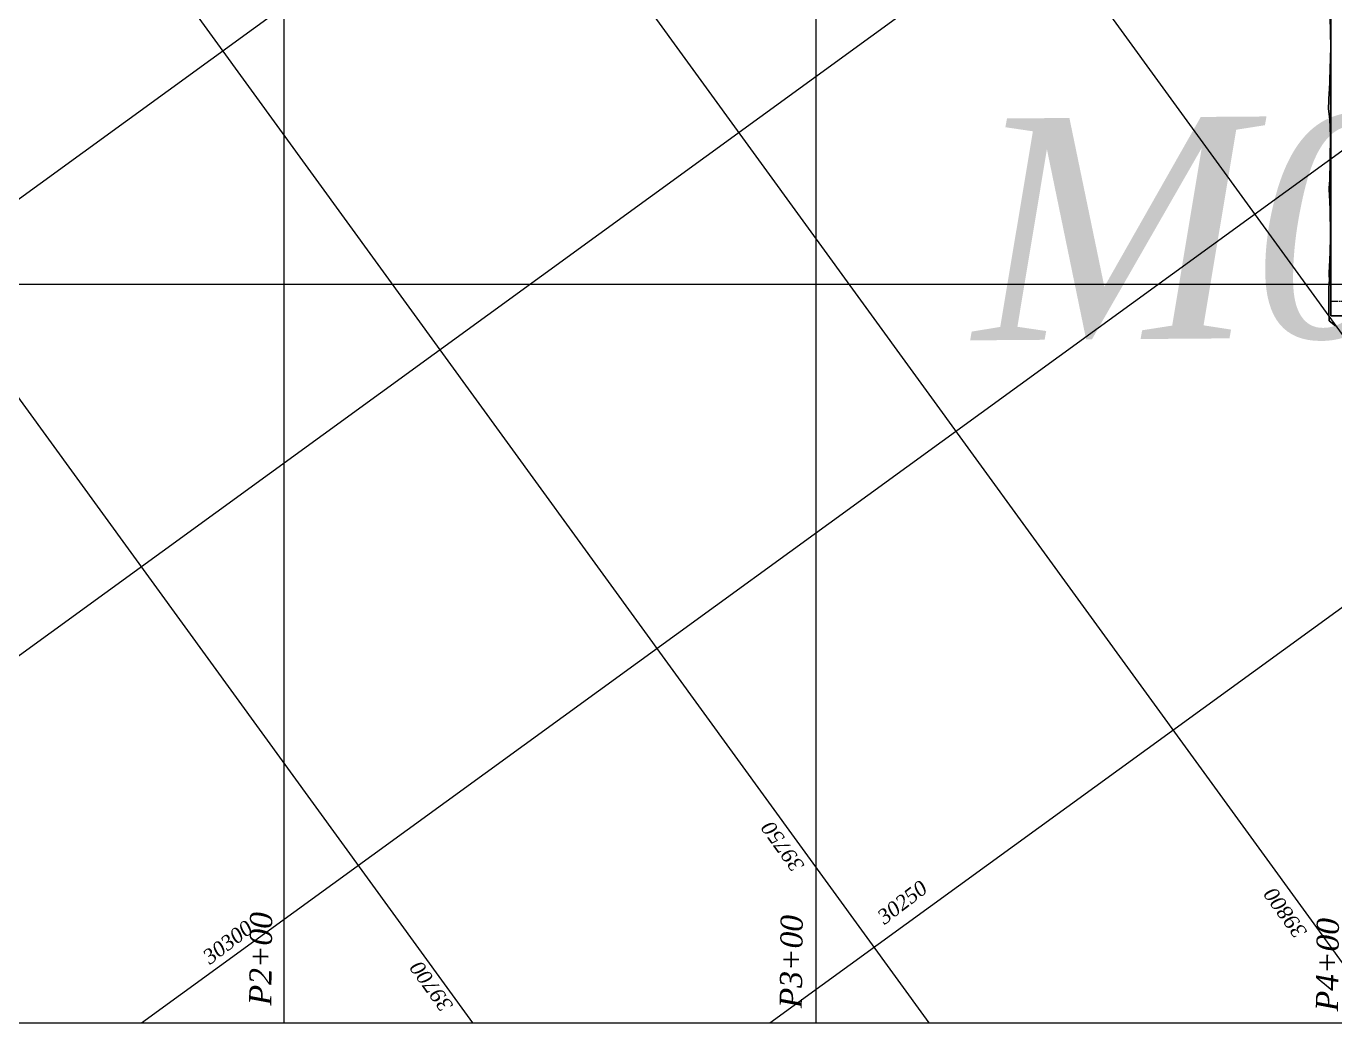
# Model space of a CAD drawing. Header units: millimetres. Extents: x -277 to 3473, y -747 to 1141.
# Drawn here: x 109.1 to 286.2, y -100 to 34.9 of the extents above; entities that cross this region are included whole.
import ezdxf

# ---------------------------------------------------------------- set-up
doc = ezdxf.new("R2010")
doc.units = ezdxf.units.MM
doc.linetypes.add('DASHDOT', pattern=[2.4, 2, -0.2, 0, -0.2])
doc.layers.add('Выработки_проект', color=4, linetype='Continuous', lineweight=30, plot=False)
doc.layers.add('Оси_проект', color=4, linetype='DASHDOT', lineweight=25, plot=False)
for name, color, linetype, lineweight in [('Выработки_факт', 7, 'Continuous', 30), ('Сетка_геол', 1, 'Continuous', 25), ('Сетка_коорд', 250, 'Continuous', 25)]:
    doc.layers.add(name, color=color, linetype=linetype, lineweight=lineweight)
doc.layers.add('СЕТКА', color=1, linetype='Continuous')
doc.styles.add('горный', font='timesi.ttf')
doc.styles.add('Сетка_геол', font='timesi.ttf', dxfattribs={"height": 3})
doc.styles.add('Сетка_коорд', font='timesi.ttf', dxfattribs={"height": 2})

msp = doc.modelspace()

# ---------------------------------------------------------------- linework, layer by layer
at = {"layer": 'Выработки_проект'}
for q in [(285.71, 59.84), (290.31, -4.32)]:
    msp.add_line((285.71, -4.32), q, dxfattribs=at)
at = {"layer": 'Выработки_факт', "linetype": 'ByBlock'}
msp.add_lwpolyline([(286.33, -5.64), (285.49, -4.97), (285.41, -3.71), (285.41, -0.58), (285.44, -0.48), (285.54, 0.56), (285.48, 1.21), (285.51, 2.69), (285.56, 2.84), (285.55, 3.23), (285.56, 3.27), (285.57, 3.69), (285.62, 3.8), (285.67, 6.84), (285.61, 10.05), (285.61, 10.14), (285.51, 12.07), (285.47, 12.73), (285.49, 12.79), (285.54, 13.79), (285.56, 13.83), (285.66, 19.99), (285.57, 22.34), (285.39, 23.74), (285.49, 25.99), (285.54, 26.12), (285.68, 32.08), (285.58, 38.21)], dxfattribs=at)
at = {"layer": 'Оси_проект', "ltscale": 0.5}
msp.add_line((285.71, -2.32), (290.31, -2.32), dxfattribs=at)
msp.add_line((285.71, -2.32), (290.31, -2.32), dxfattribs=at)
at = {"layer": 'Сетка_геол', "linetype": 'Continuous', "lineweight": 15}
for p, q in [((144.01, -100), (144.01, 600)), ((216.01, -100), (216, 600)), ((72.01, 0), (720.01, 0)), ((72.01, -100), (720.01, -100))]:
    msp.add_line(p, q, dxfattribs=at)
at = {"layer": 'Сетка_коорд', "linetype": 'ByBlock', "lineweight": 0, "ltscale": 0.2}
for p, q in [((72.01, -14.69), (720.01, 456.11)), ((72.01, -76.49), (720.01, 394.31)), ((124.71, -100), (720.01, 332.51)), ((354.95, -100), (72.01, 289.43)), ((209.77, -100), (720.01, 270.7)), ((293.15, -100), (72.01, 204.37)), ((231.34, -100), (72.01, 119.3)), ((169.54, -100), (72.01, 34.24))]:
    msp.add_line(p, q, dxfattribs=at)
msp.add_point((234.95, -19.91), dxfattribs=at)

# ---------------------------------------------------------------- texts
at = {"layer": 'СЕТКА', "style": 'горный'}
msp.add_text('М0', height=30, rotation=0.4445, dxfattribs=at).set_placement((237.4, -7.62, 320))
at = {"layer": 'Сетка_геол', "linetype": 'Continuous', "lineweight": 15, "char_height": 3, "width": 6.4704, "attachment_point": 1, "rotation": 89.3405, "style": 'Сетка_геол'}
for s, insert in [('Р2+00', (139.26, -97.62)), ('Р3+00', (211.08, -98.01)), ('Р4+00', (283.66, -98.42))]:
    msp.add_mtext(s, dxfattribs=dict(at, insert=insert))
at = {"layer": 'Сетка_коорд', "lineweight": 15, "char_height": 2, "attachment_point": 1, "style": 'Сетка_коорд'}
for s, insert, rotation in [('39750', (212.86, -79.8), 125.6536), ('30250', (224.07, -85.19), 37.493), ('39800', (280.9, -88.78), 125.6536), ('30300', (132.76, -90.6), 37.493), ('39700', (165.31, -98.74), 125.6536)]:
    msp.add_mtext_dynamic_manual_height_columns(s, width=8.9739, gutter_width=25, heights=[0], dxfattribs=dict(at, insert=insert, rotation=rotation))

doc.saveas('drawing.dxf')
